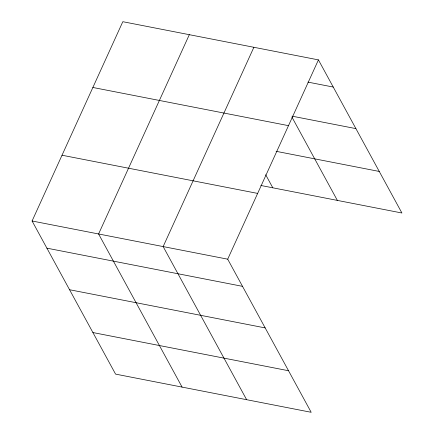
<?xml version="1.0" encoding="UTF-8"?>
<svg xmlns="http://www.w3.org/2000/svg" width="434" height="434" viewBox="0 0 434 434"><rect width="100%" height="100%" fill="white"/><g stroke="black" fill="none" stroke-linecap="round" stroke-linejoin="round"><path stroke-width="0.65" d="M32.083 220.993L227.704 259.179L311.189 412.3L115.569 374.113L32.083 220.993L122.811 21.7L318.431 59.887L401.917 213.007L260.834 185.47M189.322 34.682L98.594 233.975L182.079 387.095M253.879 47.284L163.151 246.577L246.631 399.698M227.704 259.179L318.431 59.887M307.956 82.118L333.247 87.055M292.017 116.149L355.907 128.621M92.871 87.467L288.491 125.654M276.1 151.309L379.256 171.446M62.024 155.226L257.644 193.412M46.899 248.161L242.519 286.348M69.559 289.728L265.179 327.914M92.909 332.547L288.529 370.734M292.001 117.207L337.359 200.405M265.684 174.745L272.807 187.803"/></g></svg>
